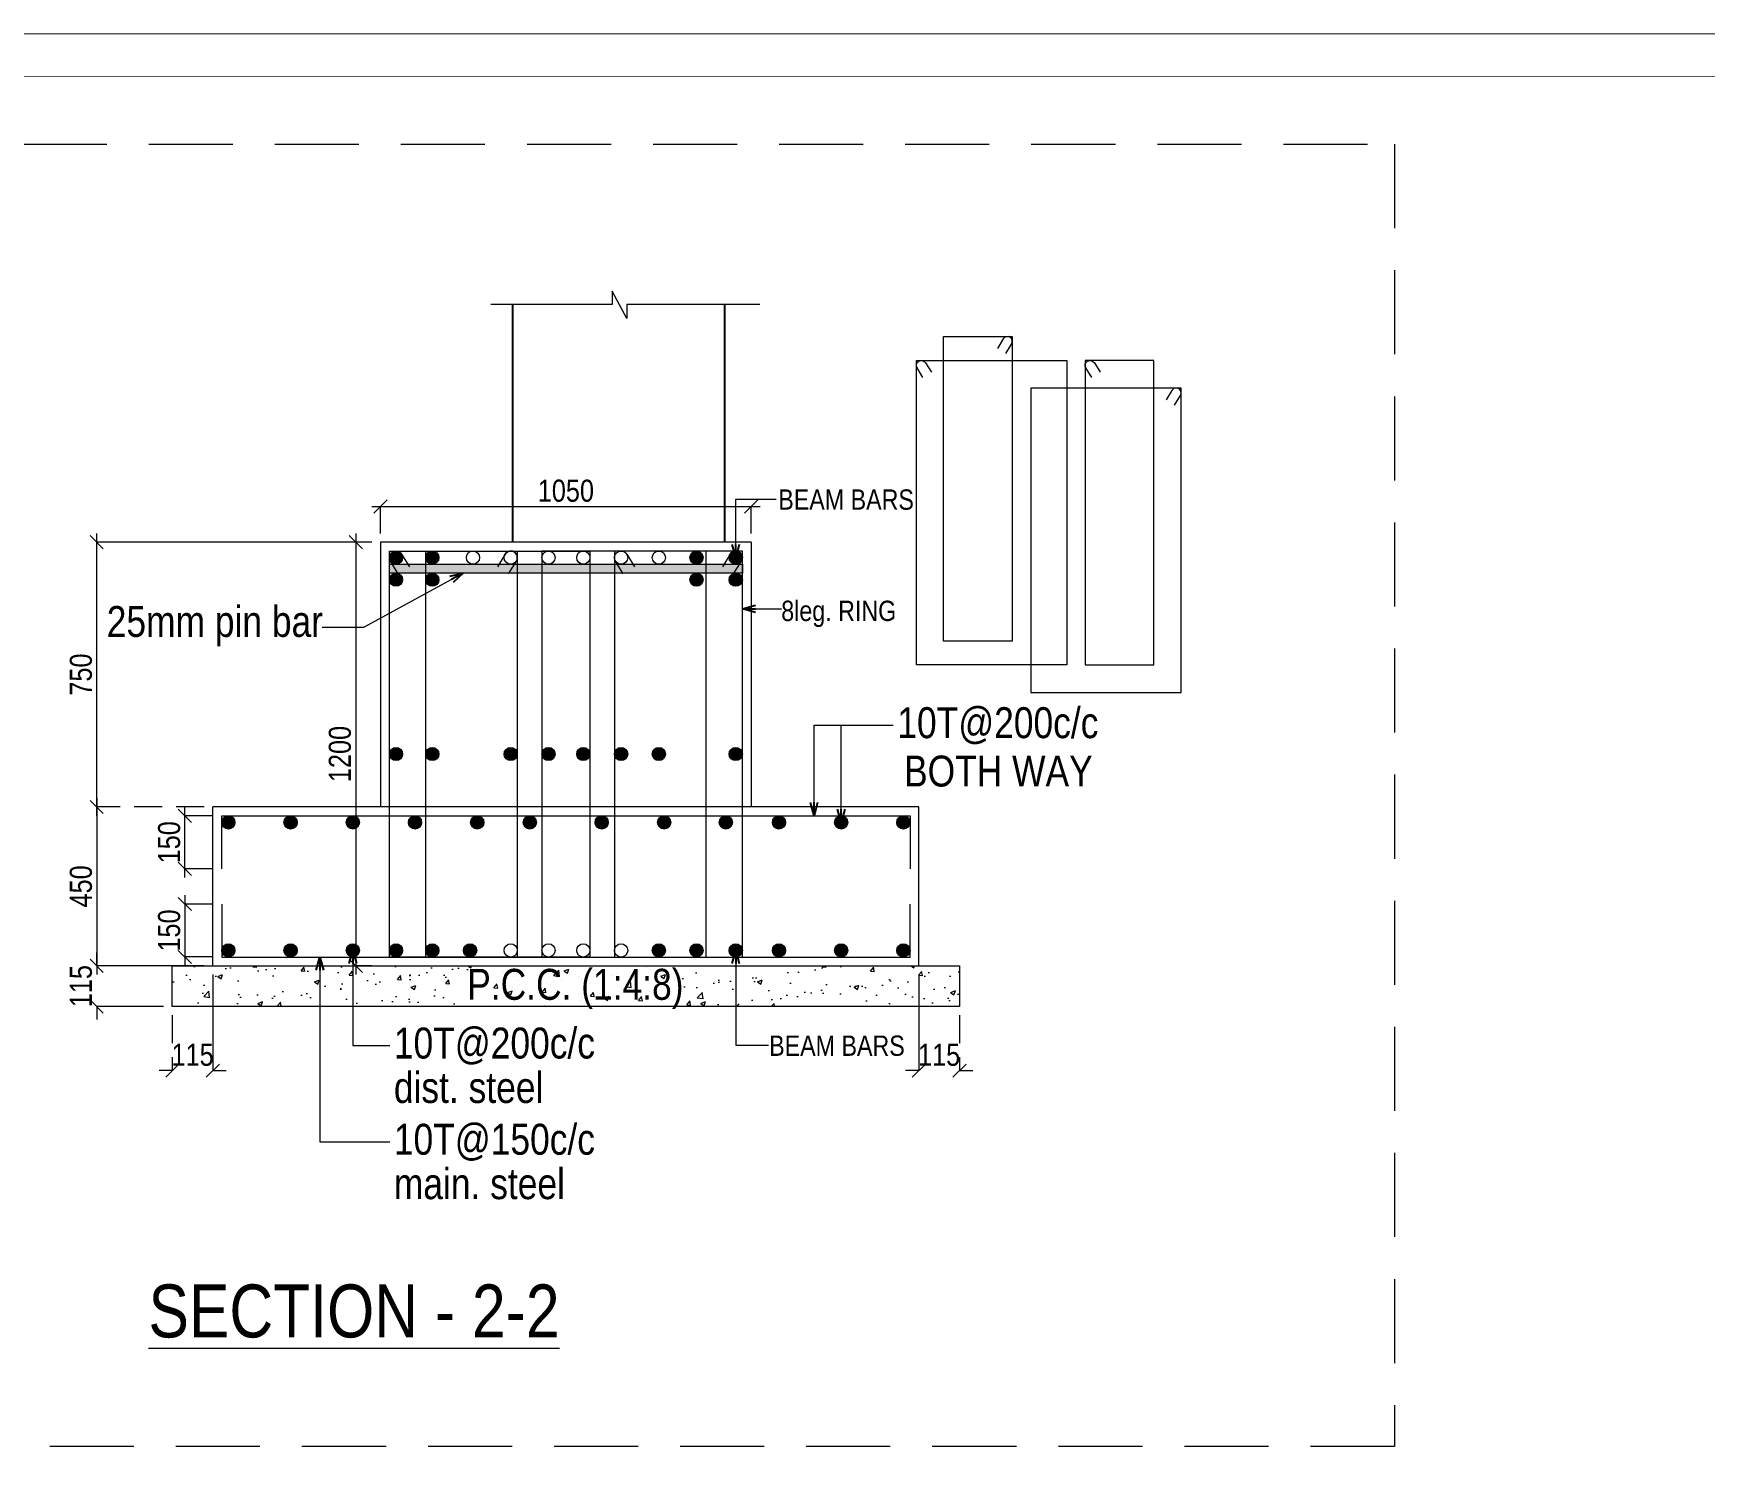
# Model space of a CAD drawing. Header units: millimetres. Extents: x 1112055 to 3390982, y -148532 to 766891.
# Drawn here: x 2432939 to 2451889, y 182108 to 198437 of the extents above; entities that cross this region are included whole.
import ezdxf

# ---------------------------------------------------------------- set-up
doc = ezdxf.new("R2010")
doc.units = ezdxf.units.MM
doc.header["$PDMODE"] = 35
doc.header["$PDSIZE"] = -25
doc.linetypes.add('Hidden', pattern=[9.525, 6.35, -3.175])
for name, color, linetype, lineweight in [('B FOOTING', 49, 'Continuous', 20), ('B HATCH', 250, 'Continuous', 0), ('B P.C.C', 251, 'Continuous', 0), ('B STEEL', 34, 'Continuous', 15), ('B STEEL TEXT', 7, 'Continuous', 15), ('B TITLE BLOCK', 250, 'Continuous', 0), ('B-COL NO', 7, 'Continuous', 5), ('B-ST DIM', 250, 'Continuous', 18)]:
    doc.layers.add(name, color=color, linetype=linetype, lineweight=lineweight)
doc.styles.add('ARIAL', font='arial.ttf')
doc.styles.add('Q1', font='g13f12d.shx', dxfattribs={"width": 0.8})
doc.styles.add('SWINC', font='swissc.ttf')
doc.styles.add('SWINS', font='swissc.ttf')
doc.dimstyles.new('BH-STD', dxfattribs={"dimscale": 0, "dimtxt": 230, "dimasz": 125, "dimexe": 0, "dimexo": 100, "dimgap": 50, "dimtad": 1, "dimdec": 0, "dimzin": 1, "dimdsep": 46, "dimtxsty": 'Q1', "dimblk": 'ARCHTICK', "dimcen": 1, "dimdle": 100, "dimclrd": 250, "dimclre": 250, "dimclrt": 256, "dimadec": 0, "dimazin": 0, "dimtfac": 1, "dimtdec": 0, "dimtix": 1, "dimtofl": 0, "dimtmove": 0, "dimatfit": 2, "dimfxl": 1, "dimtolj": 1, "dimtzin": 0, "dimlwd": 9, "dimlwe": 9, "dimarcsym": 0})
doc.dimstyles.new('DIM 1', dxfattribs={"dimscale": 0, "dimtxt": 230, "dimasz": 150, "dimexe": 0.18, "dimexo": 0.0625, "dimgap": 0.5, "dimtad": 1, "dimdec": 0, "dimzin": 0, "dimdsep": 46, "dimtxsty": 'ARIAL', "dimblk": 'OBLIQUE', "dimcen": 6, "dimse1": 1, "dimse2": 1, "dimclrd": 256, "dimclrt": 256, "dimadec": 0, "dimazin": 2, "dimtfac": 0.75, "dimtdec": 0, "dimtix": 1, "dimtofl": 0, "dimtmove": 1, "dimatfit": 3, "dimldrblk": 'OPEN30', "dimfxl": 0.18, "dimfrac": 1, "dimtolj": 1, "dimtzin": 0, "dimlwd": -1, "dimarcsym": 0})

# ---------------------------------------------------------------- blocks, each defined once
blk = doc.blocks.new('_Oblique')
at = {"color": 0, "linetype": 'ByBlock', "lineweight": -2}
blk.add_line((-0.5, -0.5), (0.5, 0.5), dxfattribs=at)
blk = doc.blocks.new('*D783')
at = {"layer": 'B-ST DIM', "color": 7, "lineweight": 9, "ltscale": 50, "transparency": 16777216}
for p, q in [((2434656, 188872), (2434656, 189672)), ((2434973, 189572), (2434656, 189572))]:
    blk.add_line(p, q, dxfattribs=at)
at = {"layer": 'B-ST DIM', "color": 7, "linetype": 'Hidden', "lineweight": 9, "ltscale": 50, "transparency": 16777216}
blk.add_line((2434973, 188972), (2434656, 188972), dxfattribs=at)
at = {"layer": 'Defpoints', "color": 0, "ltscale": 50, "transparency": 16777216}
for p in [(2434656, 189572), (2435073, 189572), (2435073, 188972)]:
    blk.add_point(p, dxfattribs=at)
at = {"layer": 'B-ST DIM', "color": 7, "lineweight": 9, "ltscale": 50, "transparency": 16777216, "xscale": 150, "yscale": 150, "zscale": 150}
for p, rotation in [((2434656, 189572), 90), ((2434656, 188972), 270)]:
    blk.add_blockref('_Oblique', p, dxfattribs=dict(at, rotation=rotation))
at = {"layer": 'B-ST DIM', "color": 7, "ltscale": 50, "transparency": 16777216, "insert": (2434478, 189272), "char_height": 250, "attachment_point": 5, "rotation": 90, "style": 'SWINC'}
blk.add_mtext('\\A1;150', dxfattribs=at)
blk = doc.blocks.new('*D784')
at = {"layer": 'B-ST DIM', "color": 7, "lineweight": 9, "ltscale": 50, "transparency": 16777216}
for p, q in [((2434656, 188672), (2434656, 187872)), ((2434973, 187972), (2434656, 187972))]:
    blk.add_line(p, q, dxfattribs=at)
at = {"layer": 'B-ST DIM', "color": 7, "linetype": 'Hidden', "lineweight": 9, "ltscale": 50, "transparency": 16777216}
blk.add_line((2434973, 188572), (2434656, 188572), dxfattribs=at)
at = {"layer": 'Defpoints', "color": 0, "ltscale": 50, "transparency": 16777216}
for p in [(2435073, 188572), (2434656, 187972), (2435073, 187972)]:
    blk.add_point(p, dxfattribs=at)
at = {"layer": 'B-ST DIM', "color": 7, "lineweight": 9, "ltscale": 50, "transparency": 16777216, "xscale": 150, "yscale": 150, "zscale": 150}
for p, rotation in [((2434656, 188572), 90), ((2434656, 187972), 270)]:
    blk.add_blockref('_Oblique', p, dxfattribs=dict(at, rotation=rotation))
at = {"layer": 'B-ST DIM', "color": 7, "ltscale": 50, "transparency": 16777216, "insert": (2434478, 188272), "char_height": 250, "attachment_point": 5, "rotation": 90, "style": 'SWINC'}
blk.add_mtext('\\A1;150', dxfattribs=at)
blk = doc.blocks.new('*D785')
at = {"layer": 'B-ST DIM', "color": 7, "lineweight": 9, "ltscale": 50, "transparency": 16777216}
for p, q in [((2434973, 187772), (2434973, 186684)), ((2434513, 186684), (2434363, 186684)), ((2434973, 186684), (2435123, 186684))]:
    blk.add_line(p, q, dxfattribs=at)
at = {"layer": 'B-ST DIM', "color": 7, "linetype": 'Hidden', "lineweight": 9, "ltscale": 50, "transparency": 16777216}
blk.add_line((2434513, 187312), (2434513, 186684), dxfattribs=at)
at = {"layer": 'Defpoints', "color": 0, "ltscale": 50, "transparency": 16777216}
for p in [(2434973, 187872), (2434513, 187412), (2434973, 186684)]:
    blk.add_point(p, dxfattribs=at)
at = {"layer": 'B-ST DIM', "color": 7, "lineweight": 9, "ltscale": 50, "transparency": 16777216, "xscale": 150, "yscale": 150, "zscale": 150}
blk.add_blockref('_Oblique', (2434513, 186684), dxfattribs=at)
at = {"layer": 'B-ST DIM', "color": 7, "lineweight": 9, "ltscale": 50, "transparency": 16777216, "xscale": 150, "yscale": 150, "zscale": 150, "rotation": 180}
blk.add_blockref('_Oblique', (2434973, 186684), dxfattribs=at)
at = {"layer": 'B-ST DIM', "color": 7, "ltscale": 50, "transparency": 16777216, "insert": (2434743, 186862), "char_height": 250, "attachment_point": 5, "style": 'SWINC'}
blk.add_mtext('\\A1;115', dxfattribs=at)
blk = doc.blocks.new('*D786')
at = {"layer": 'B-ST DIM', "color": 7, "lineweight": 9, "ltscale": 50, "transparency": 16777216}
for p, q in [((2442973, 187772), (2442973, 186684)), ((2442973, 186684), (2442823, 186684)), ((2443433, 186684), (2443583, 186684))]:
    blk.add_line(p, q, dxfattribs=at)
at = {"layer": 'B-ST DIM', "color": 7, "linetype": 'Hidden', "lineweight": 9, "ltscale": 50, "transparency": 16777216}
blk.add_line((2443433, 187312), (2443433, 186684), dxfattribs=at)
at = {"layer": 'Defpoints', "color": 0, "ltscale": 50, "transparency": 16777216}
for p in [(2442973, 187872), (2443433, 187412), (2442973, 186684)]:
    blk.add_point(p, dxfattribs=at)
at = {"layer": 'B-ST DIM', "color": 7, "lineweight": 9, "ltscale": 50, "transparency": 16777216, "xscale": 150, "yscale": 150, "zscale": 150}
blk.add_blockref('_Oblique', (2442973, 186684), dxfattribs=at)
at = {"layer": 'B-ST DIM', "color": 7, "lineweight": 9, "ltscale": 50, "transparency": 16777216, "xscale": 150, "yscale": 150, "zscale": 150, "rotation": 180}
blk.add_blockref('_Oblique', (2443433, 186684), dxfattribs=at)
at = {"layer": 'B-ST DIM', "color": 7, "ltscale": 50, "transparency": 16777216, "insert": (2443203, 186862), "char_height": 250, "attachment_point": 5, "style": 'SWINC'}
blk.add_mtext('\\A1;115', dxfattribs=at)
blk = doc.blocks.new('_Open30')
at = {"color": 0, "linetype": 'ByBlock', "lineweight": -2}
for p, q in [((-1, 0.27), (0, 0)), ((0, 0), (-1, -0.27)), ((0, 0), (-1, 0))]:
    blk.add_line(p, q, dxfattribs=at)
blk = doc.blocks.new('*D790')
at = {"layer": 'B-ST DIM', "color": 7, "lineweight": 9, "ltscale": 50, "transparency": 16777216}
for p, q in [((2433656, 187872), (2433656, 188022)), ((2434413, 187412), (2433656, 187412)), ((2433656, 187412), (2433656, 187262))]:
    blk.add_line(p, q, dxfattribs=at)
at = {"layer": 'B-ST DIM', "color": 7, "linetype": 'Hidden', "lineweight": 9, "ltscale": 50, "transparency": 16777216}
blk.add_line((2434413, 187872), (2433656, 187872), dxfattribs=at)
at = {"layer": 'Defpoints', "color": 0, "ltscale": 50, "transparency": 16777216}
for p in [(2434513, 187872), (2433656, 187412), (2434513, 187412)]:
    blk.add_point(p, dxfattribs=at)
at = {"layer": 'B-ST DIM', "color": 7, "lineweight": 9, "ltscale": 50, "transparency": 16777216, "xscale": 150, "yscale": 150, "zscale": 150}
for p, rotation in [((2433656, 187872), 270), ((2433656, 187412), 90)]:
    blk.add_blockref('_Oblique', p, dxfattribs=dict(at, rotation=rotation))
at = {"layer": 'B-ST DIM', "color": 7, "ltscale": 50, "transparency": 16777216, "insert": (2433478, 187642), "char_height": 250, "attachment_point": 5, "rotation": 90, "style": 'SWINC'}
blk.add_mtext('\\A1;115', dxfattribs=at)
blk = doc.blocks.new('*D791')
at = {"layer": 'B-ST DIM', "color": 7, "lineweight": 9, "ltscale": 50, "transparency": 16777216}
for p, q in [((2433656, 189772), (2433656, 187772)), ((2434873, 187872), (2433656, 187872))]:
    blk.add_line(p, q, dxfattribs=at)
at = {"layer": 'B-ST DIM', "color": 7, "linetype": 'Hidden', "lineweight": 9, "ltscale": 50, "transparency": 16777216}
blk.add_line((2434873, 189672), (2433656, 189672), dxfattribs=at)
at = {"layer": 'Defpoints', "color": 0, "ltscale": 50, "transparency": 16777216}
for p in [(2434973, 189672), (2433656, 187872), (2434973, 187872)]:
    blk.add_point(p, dxfattribs=at)
at = {"layer": 'B-ST DIM', "color": 7, "lineweight": 9, "ltscale": 50, "transparency": 16777216, "xscale": 150, "yscale": 150, "zscale": 150}
for p, rotation in [((2433656, 189672), 90), ((2433656, 187872), 270)]:
    blk.add_blockref('_Oblique', p, dxfattribs=dict(at, rotation=rotation))
at = {"layer": 'B-ST DIM', "color": 7, "ltscale": 50, "transparency": 16777216, "insert": (2433478, 188772), "char_height": 250, "attachment_point": 5, "rotation": 90, "style": 'SWINC'}
blk.add_mtext('\\A1;450', dxfattribs=at)
blk = doc.blocks.new('*D792')
at = {"layer": 'B-ST DIM', "color": 7, "lineweight": 9, "ltscale": 50, "transparency": 16777216}
for p, q in [((2433656, 189572), (2433656, 192772)), ((2436773, 192672), (2433656, 192672))]:
    blk.add_line(p, q, dxfattribs=at)
at = {"layer": 'B-ST DIM', "color": 7, "linetype": 'Hidden', "lineweight": 9, "ltscale": 50, "transparency": 16777216}
blk.add_line((2434873, 189672), (2433656, 189672), dxfattribs=at)
at = {"layer": 'Defpoints', "color": 0, "ltscale": 50, "transparency": 16777216}
for p in [(2433656, 192672), (2436873, 192672), (2434973, 189672)]:
    blk.add_point(p, dxfattribs=at)
at = {"layer": 'B-ST DIM', "color": 7, "lineweight": 9, "ltscale": 50, "transparency": 16777216, "xscale": 150, "yscale": 150, "zscale": 150}
for p, rotation in [((2433656, 192672), 90), ((2433656, 189672), 270)]:
    blk.add_blockref('_Oblique', p, dxfattribs=dict(at, rotation=rotation))
at = {"layer": 'B-ST DIM', "color": 7, "ltscale": 50, "transparency": 16777216, "insert": (2433478, 191172), "char_height": 250, "attachment_point": 5, "rotation": 90, "style": 'SWINC'}
blk.add_mtext('\\A1;750', dxfattribs=at)
blk = doc.blocks.new('*D793')
at = {"layer": 'B-ST DIM', "color": 7, "lineweight": 9, "ltscale": 50, "transparency": 16777216}
for p, q in [((2436773, 193076), (2441173, 193076)), ((2441073, 192772), (2441073, 193076))]:
    blk.add_line(p, q, dxfattribs=at)
at = {"layer": 'B-ST DIM', "color": 7, "linetype": 'Hidden', "lineweight": 9, "ltscale": 50, "transparency": 16777216}
blk.add_line((2436873, 192772), (2436873, 193076), dxfattribs=at)
at = {"layer": 'Defpoints', "color": 0, "ltscale": 50, "transparency": 16777216}
for p in [(2441073, 193076), (2436873, 192672), (2441073, 192672)]:
    blk.add_point(p, dxfattribs=at)
at = {"layer": 'B-ST DIM', "color": 7, "lineweight": 9, "ltscale": 50, "transparency": 16777216, "xscale": 150, "yscale": 150, "zscale": 150, "rotation": 180}
blk.add_blockref('_Oblique', (2436873, 193076), dxfattribs=at)
at = {"layer": 'B-ST DIM', "color": 7, "lineweight": 9, "ltscale": 50, "transparency": 16777216, "xscale": 150, "yscale": 150, "zscale": 150}
blk.add_blockref('_Oblique', (2441073, 193076), dxfattribs=at)
at = {"layer": 'B-ST DIM', "color": 7, "ltscale": 50, "transparency": 16777216, "insert": (2438973, 193254), "char_height": 250, "attachment_point": 5, "style": 'SWINC'}
blk.add_mtext('\\A1;1050', dxfattribs=at)
blk = doc.blocks.new('*D2329')
at = {"layer": 'B-ST DIM', "color": 7, "lineweight": 9, "ltscale": 50, "transparency": 16777216}
for p, q in [((2436592, 192772), (2436592, 187772)), ((2436773, 187872), (2436592, 187872))]:
    blk.add_line(p, q, dxfattribs=at)
at = {"layer": 'B-ST DIM', "color": 7, "linetype": 'Hidden', "lineweight": 9, "ltscale": 50, "transparency": 16777216}
blk.add_line((2436773, 192672), (2436592, 192672), dxfattribs=at)
at = {"layer": 'Defpoints', "color": 0, "ltscale": 50, "transparency": 16777216}
for p in [(2436873, 192672), (2436592, 187872), (2436873, 187872)]:
    blk.add_point(p, dxfattribs=at)
at = {"layer": 'B-ST DIM', "color": 7, "lineweight": 9, "ltscale": 50, "transparency": 16777216, "xscale": 150, "yscale": 150, "zscale": 150}
for p, rotation in [((2436592, 192672), 90), ((2436592, 187872), 270)]:
    blk.add_blockref('_Oblique', p, dxfattribs=dict(at, rotation=rotation))
at = {"layer": 'B-ST DIM', "color": 7, "ltscale": 50, "transparency": 16777216, "insert": (2436413, 190272), "char_height": 250, "attachment_point": 5, "rotation": 90, "style": 'SWINC'}
blk.add_mtext('\\A1;1200', dxfattribs=at)

msp = doc.modelspace()

# ---------------------------------------------------------------- hatches: boundary and pattern name
at = {"layer": 'B HATCH', "lineweight": 0}
h = msp.add_hatch(dxfattribs=at)
h.set_pattern_fill('AR-CONC', color=250, scale=3, style=0)
h.set_pattern_definition([(50, (863842, -332174.44), (546.55401, -47.81726), [57.15, -628.65]), (355, (863842, -332174.44), (-105.73026, 573.17054), [45.72, -502.92175]), (100.451445, (863887.56, -332178.43), (440.82374, 525.35326), [48.57003, -534.27073]), (46.1842, (863842, -332022.04), (813.23712, -126.12698), [85.725, -942.975]), (96.63556, (863909.8, -332032.55), (712.2124, 742.27837), [72.85507, -801.40682]), (351.18415, (863842, -332022), (712.2124, 742.27837), [68.5799, -754.3792]), (21, (863918.2, -332060.14), (454.84317, -306.7956), [57.15, -628.65]), (326, (863918.2, -332060.14), (185.40609, 552.5639), [45.72, -502.92]), (71.451445, (863956.1, -332085.7), (640.24926, 245.7683), [48.57003, -534.26981]), (37.5, (863842.01, -332174.44), (9.26581, 253.665117), [0, -496.824, 0, -510.54, 0, -504.825]), (7.5, (863842, -332174.44), (200.458988, 300.541724), [0, -291.084, 0, -485.394, 0, -192.405]), (327.5, (863672.09, -332174.44), (406.771786, -17.186232), [0, -190.5, 0, -594.36, 0, -788.67]), (317.5, (863595.9, -332174.44), (444.387544, 76.27947), [0, -247.65, 0, -394.716, 0, -560.07])])
h.paths.add_polyline_path([(2434513, 187871.9), (2434513, 187411.9), (2443433, 187411.9), (2443433, 187871.9)])
at = {"layer": 'B STEEL'}
h = msp.add_hatch(color=256, dxfattribs=at)
h.dxf.hatch_style = 1
edge = h.paths.add_edge_path()
edge.add_arc((2437048, 192496.9), 75, 0, 360)
h = msp.add_hatch(color=256, dxfattribs=at)
h.dxf.hatch_style = 1
edge = h.paths.add_edge_path()
edge.add_arc((2437459.3, 192496.9), 75, 0, 360)
h = msp.add_hatch(color=256, dxfattribs=at)
h.dxf.hatch_style = 1
edge = h.paths.add_edge_path()
edge.add_arc((2440453.7, 192496.9), 75, 0, 360)
h = msp.add_hatch(color=256, dxfattribs=at)
h.dxf.hatch_style = 1
edge = h.paths.add_edge_path()
edge.add_arc((2440898, 192496.9), 75, 0, 360)
at = {"layer": 'B STEEL', "lineweight": 0}
h = msp.add_hatch(color=250, dxfattribs=at)
h.dxf.hatch_style = 1
h.paths.add_polyline_path([(2436973, 192421.9), (2440973, 192421.9), (2440973, 192321.9), (2436973, 192321.9)])
at = {"layer": 'B STEEL'}
h = msp.add_hatch(color=256, dxfattribs=at)
h.dxf.hatch_style = 1
edge = h.paths.add_edge_path()
edge.add_arc((2437048, 192246.9), 75, 0, 360)
h = msp.add_hatch(color=256, dxfattribs=at)
h.dxf.hatch_style = 1
edge = h.paths.add_edge_path()
edge.add_arc((2437459.3, 192246.9), 75, 0, 360)
h = msp.add_hatch(color=256, dxfattribs=at)
h.dxf.hatch_style = 1
edge = h.paths.add_edge_path()
edge.add_arc((2440453.7, 192246.9), 75, 0, 360)
h = msp.add_hatch(color=256, dxfattribs=at)
h.dxf.hatch_style = 1
edge = h.paths.add_edge_path()
edge.add_arc((2440898, 192246.9), 75, 0, 360)
h = msp.add_hatch(color=256, dxfattribs=at)
h.dxf.hatch_style = 1
edge = h.paths.add_edge_path()
edge.add_arc((2437048, 190271.9), 75, 0, 360)
h = msp.add_hatch(color=256, dxfattribs=at)
h.dxf.hatch_style = 1
edge = h.paths.add_edge_path()
edge.add_arc((2437459.3, 190271.9), 75, 0, 360)
h = msp.add_hatch(color=256, dxfattribs=at)
h.dxf.hatch_style = 1
edge = h.paths.add_edge_path()
edge.add_arc((2438347.7, 190271.9), 75, 0, 360)
h = msp.add_hatch(color=256, dxfattribs=at)
h.dxf.hatch_style = 1
edge = h.paths.add_edge_path()
edge.add_arc((2438775.5, 190271.9), 75, 0, 360)
h = msp.add_hatch(color=256, dxfattribs=at)
h.dxf.hatch_style = 1
edge = h.paths.add_edge_path()
edge.add_arc((2439170.4, 190271.9), 75, 0, 360)
h = msp.add_hatch(color=256, dxfattribs=at)
h.dxf.hatch_style = 1
edge = h.paths.add_edge_path()
edge.add_arc((2439598.2, 190271.9), 75, 0, 360)
h = msp.add_hatch(color=256, dxfattribs=at)
h.dxf.hatch_style = 1
edge = h.paths.add_edge_path()
edge.add_arc((2440025.9, 190271.9), 75, 0, 360)
h = msp.add_hatch(color=256, dxfattribs=at)
h.dxf.hatch_style = 1
edge = h.paths.add_edge_path()
edge.add_arc((2440898, 190271.9), 75, 0, 360)
h = msp.add_hatch(color=256, dxfattribs=at)
h.dxf.hatch_style = 1
edge = h.paths.add_edge_path()
edge.add_arc((2435148, 189496.9), 75, 0, 360)
h = msp.add_hatch(color=256, dxfattribs=at)
h.dxf.hatch_style = 1
edge = h.paths.add_edge_path()
edge.add_arc((2435853.1, 189496.9), 75, 0, 360)
h = msp.add_hatch(color=256, dxfattribs=at)
h.dxf.hatch_style = 1
edge = h.paths.add_edge_path()
edge.add_arc((2436558.2, 189496.9), 75, 0, 360)
h = msp.add_hatch(color=256, dxfattribs=at)
h.dxf.hatch_style = 1
edge = h.paths.add_edge_path()
edge.add_arc((2437263.3, 189496.9), 75, 0, 360)
h = msp.add_hatch(color=256, dxfattribs=at)
h.dxf.hatch_style = 1
edge = h.paths.add_edge_path()
edge.add_arc((2437968.4, 189496.9), 75, 0, 360)
h = msp.add_hatch(color=256, dxfattribs=at)
h.dxf.hatch_style = 1
edge = h.paths.add_edge_path()
edge.add_arc((2438565.1, 189496.9), 75, 0, 360)
h = msp.add_hatch(color=256, dxfattribs=at)
h.dxf.hatch_style = 1
edge = h.paths.add_edge_path()
edge.add_arc((2439378.6, 189496.9), 75, 0, 360)
h = msp.add_hatch(color=256, dxfattribs=at)
h.dxf.hatch_style = 1
edge = h.paths.add_edge_path()
edge.add_arc((2440086.6, 189496.9), 75, 0, 360)
h = msp.add_hatch(color=256, dxfattribs=at)
h.dxf.hatch_style = 1
edge = h.paths.add_edge_path()
edge.add_arc((2440785.6, 189496.9), 75, 0, 360)
h = msp.add_hatch(color=256, dxfattribs=at)
h.dxf.hatch_style = 1
edge = h.paths.add_edge_path()
edge.add_arc((2441387.8, 189496.9), 75, 0, 360)
h = msp.add_hatch(color=256, dxfattribs=at)
h.dxf.hatch_style = 1
edge = h.paths.add_edge_path()
edge.add_arc((2442092.9, 189496.9), 75, 0, 360)
h = msp.add_hatch(color=256, dxfattribs=at)
h.dxf.hatch_style = 1
edge = h.paths.add_edge_path()
edge.add_arc((2442798, 189496.9), 75, 0, 360)
h = msp.add_hatch(color=256, dxfattribs=at)
h.dxf.hatch_style = 1
edge = h.paths.add_edge_path()
edge.add_arc((2435148, 188046.9), 75, 0, 360)
h = msp.add_hatch(color=256, dxfattribs=at)
h.dxf.hatch_style = 1
edge = h.paths.add_edge_path()
edge.add_arc((2435853.1, 188046.9), 75, 0, 360)
h = msp.add_hatch(color=256, dxfattribs=at)
h.dxf.hatch_style = 1
edge = h.paths.add_edge_path()
edge.add_arc((2436558.2, 188046.9), 75, 0, 360)
h = msp.add_hatch(color=256, dxfattribs=at)
h.dxf.hatch_style = 1
edge = h.paths.add_edge_path()
edge.add_arc((2437048, 188046.9), 75, 0, 360)
h = msp.add_hatch(color=256, dxfattribs=at)
h.dxf.hatch_style = 1
edge = h.paths.add_edge_path()
edge.add_arc((2437459.3, 188046.9), 75, 0, 360)
h = msp.add_hatch(color=256, dxfattribs=at)
h.dxf.hatch_style = 1
edge = h.paths.add_edge_path()
edge.add_arc((2437887.1, 188046.9), 75, 0, 360)
h = msp.add_hatch(color=256, dxfattribs=at)
h.dxf.hatch_style = 1
edge = h.paths.add_edge_path()
edge.add_arc((2440025.9, 188046.9), 75, 0, 360)
h = msp.add_hatch(color=256, dxfattribs=at)
h.dxf.hatch_style = 1
edge = h.paths.add_edge_path()
edge.add_arc((2440453.7, 188046.9), 75, 0, 360)
h = msp.add_hatch(color=256, dxfattribs=at)
h.dxf.hatch_style = 1
edge = h.paths.add_edge_path()
edge.add_arc((2440898, 188046.9), 75, 0, 360)
h = msp.add_hatch(color=256, dxfattribs=at)
h.dxf.hatch_style = 1
edge = h.paths.add_edge_path()
edge.add_arc((2441387.8, 188046.9), 75, 0, 360)
h = msp.add_hatch(color=256, dxfattribs=at)
h.dxf.hatch_style = 1
edge = h.paths.add_edge_path()
edge.add_arc((2442092.9, 188046.9), 75, 0, 360)
h = msp.add_hatch(color=256, dxfattribs=at)
h.dxf.hatch_style = 1
edge = h.paths.add_edge_path()
edge.add_arc((2442798, 188046.9), 75, 0, 360)

# ---------------------------------------------------------------- linework, layer by layer
at = {"color": 1}
for p, q in [((2438373, 192671.9), (2438373, 195363.8)), ((2440773, 192671.9), (2440773, 195363.8))]:
    msp.add_line(p, q, dxfattribs=at)
at = {"layer": 'B FOOTING'}
for p, q in [((2436873, 192671.9), (2436873, 189671.9)), ((2441073, 192671.9), (2436873, 192671.9)), ((2441073, 192671.9), (2441073, 189671.9)), ((2434973, 187871.9), (2434973, 189671.9)), ((2442973, 189671.9), (2434973, 189671.9)), ((2442973, 187871.9), (2442973, 189671.9))]:
    msp.add_line(p, q, dxfattribs=at)
at = {"layer": 'B FOOTING', "color": 1, "lineweight": 13, "ltscale": 10}
msp.add_lwpolyline([(2441170.4, 195363.8), (2439662.7, 195363.8), (2439662.7, 195205.4), (2439497.4, 195514.8), (2439497.4, 195363.8), (2438123.4, 195363.8)], dxfattribs=at)
at = {"layer": 'B FOOTING'}
msp.add_lwpolyline([(2434513, 187871.9), (2443433, 187871.9), (2443433, 187411.9), (2434513, 187411.9)], close=True, dxfattribs=at)
at = {"layer": 'B P.C.C', "color": 250, "linetype": 'Hidden', "lineweight": 0, "ltscale": 150}
msp.add_lwpolyline([(2317088.7, 197181.9), (2448364.5, 197181.9), (2448364.5, 182426.9), (2317088.7, 182426.9)], close=True, dxfattribs=at)
at = {"layer": 'B STEEL'}
for points in [[(2443253.5, 195002.1), (2444032.3, 195002.1), (2444032.3, 191552.1), (2443253.5, 191552.1)], [(2442945, 194731.5), (2444649.3, 194731.5), (2444649.3, 191281.5), (2442945, 191281.5)], [(2445636.5, 194731.5), (2444857.6, 194731.5), (2444857.6, 191281.5), (2445636.5, 191281.5)], [(2445945, 194418.5), (2444240.6, 194418.5), (2444240.6, 190968.5), (2445945, 190968.5)], [(2436973, 192571.9), (2439245.4, 192571.9), (2439245.4, 187971.9), (2436973, 187971.9)], [(2437384.3, 192571.9), (2438422.7, 192571.9), (2438422.7, 187971.9), (2437384.3, 187971.9)], [(2440973, 192571.9), (2438700.5, 192571.9), (2438700.5, 187971.9), (2440973, 187971.9)], [(2440561.6, 192571.9), (2439523.2, 192571.9), (2439523.2, 187971.9), (2440561.6, 187971.9)]]:
    msp.add_lwpolyline(points, close=True, dxfattribs=at)
at = {"layer": 'B STEEL', "color": 34, "lineweight": 9, "ltscale": 0.5}
for points in [[(2443958.3, 194809.6), (2444024, 194916.3, 1), (2443928.2, 194975.3), (2443862.5, 194868.5)], [(2443019, 194539), (2442953.3, 194645.8, -1), (2443049.1, 194704.7), (2443114.8, 194598)], [(2444931.7, 194539), (2444866, 194645.8, -1), (2444961.8, 194704.7), (2445027.5, 194598)], [(2445870.9, 194226), (2445936.6, 194332.8, 1), (2445840.8, 194391.7), (2445775.1, 194285)], [(2437071.7, 192315.3), (2436984.1, 192457.6, -1), (2437111.8, 192536.2), (2437199.4, 192393.9)], [(2438324, 192315.3), (2438411.6, 192457.6, 1), (2438283.9, 192536.2), (2438196.3, 192393.9)], [(2439621.9, 192315.3), (2439534.3, 192457.6, -1), (2439662, 192536.2), (2439749.6, 192393.9)], [(2440874.2, 192315.3), (2440961.8, 192457.6, 1), (2440834.1, 192536.2), (2440746.5, 192393.9)]]:
    msp.add_lwpolyline(points, format="xyb", dxfattribs=at)
at = {"layer": 'B STEEL', "color": 250, "lineweight": 0}
msp.add_lwpolyline([(2436973, 192421.9), (2440973, 192421.9), (2440973, 192321.9), (2436973, 192321.9)], close=True, dxfattribs=at)
at = {"layer": 'B STEEL'}
for points in [[(2435073, 188971.9), (2435073, 189571.9), (2442873, 189571.9), (2442873, 188971.9)], [(2435073, 188571.9), (2435073, 187971.9), (2442873, 187971.9), (2442873, 188571.9)]]:
    msp.add_lwpolyline(points, dxfattribs=at)
for centre in [(2437048, 192496.9), (2437459.3, 192496.9), (2437920, 192496.9), (2438347.7, 192496.9), (2438775.5, 192496.9), (2439170.4, 192496.9), (2439598.2, 192496.9), (2440025.9, 192496.9), (2440453.7, 192496.9), (2440898, 192496.9), (2437048, 192246.9), (2437459.3, 192246.9), (2440453.7, 192246.9), (2440898, 192246.9), (2437048, 190271.9), (2437459.3, 190271.9), (2438347.7, 190271.9), (2438775.5, 190271.9), (2439170.4, 190271.9), (2439598.2, 190271.9), (2440025.9, 190271.9), (2440898, 190271.9), (2435148, 189496.9), (2435853.1, 189496.9), (2436558.2, 189496.9), (2437263.3, 189496.9), (2437968.4, 189496.9), (2438565.1, 189496.9), (2439378.6, 189496.9), (2440086.6, 189496.9), (2440785.6, 189496.9), (2441387.8, 189496.9), (2442092.9, 189496.9), (2442798, 189496.9), (2435148, 188046.9), (2435853.1, 188046.9), (2436558.2, 188046.9), (2437048, 188046.9), (2437459.3, 188046.9), (2437887.1, 188046.9), (2438347.7, 188046.9), (2438775.5, 188046.9), (2439170.4, 188046.9), (2439598.2, 188046.9), (2440025.9, 188046.9), (2440453.7, 188046.9), (2440898, 188046.9), (2441387.8, 188046.9), (2442092.9, 188046.9), (2442798, 188046.9)]:
    msp.add_circle(centre, 75, dxfattribs=at)
at = {"layer": 'B TITLE BLOCK', "color": 1, "const_width": 10.8}
msp.add_lwpolyline([(2464580.5, 198431.1), (2464580.5, 132284.8), (2315983.6, 132284.8), (2315983.6, 198431.1)], close=True, dxfattribs=at)
at = {"layer": 'B TITLE BLOCK', "color": 250, "lineweight": 0, "const_width": 10.8}
msp.add_lwpolyline([(2464099.8, 197950.5), (2464099.8, 132765.4), (2316464.3, 132765.4), (2316464.3, 197950.5)], close=True, dxfattribs=at)

# ---------------------------------------------------------------- texts
at = {"layer": 'B STEEL TEXT', "lineweight": 5, "style": 'SWINS'}
for s, p in [('BEAM BARS', (2441380, 193040)), ('8leg. RING', (2441413.7, 191779.2)), ('BEAM BARS', (2441276.4, 186852))]:
    msp.add_text(s, height=230, dxfattribs=at).set_placement(p)
at = {"layer": 'B STEEL TEXT', "lineweight": 9, "style": 'SWINC'}
for s, p in [('25mm pin bar', (2433769.5, 191599.1)), ('10T@200c/c', (2442729, 190451.7)), ('BOTH WAY', (2442805.1, 189903.9)), ('P.C.C. (1:4:8)', (2437855.2, 187487.2)), ('10T@200c/c', (2437023.6, 186821.7)), ('dist. steel', (2437023.6, 186318.2)), ('10T@150c/c', (2437023.6, 185731.8)), ('main. steel', (2437023.6, 185228.3))]:
    msp.add_text(s, height=350, dxfattribs=at).set_placement(p)
at = {"layer": 'B-COL NO', "color": 3, "lineweight": 15, "style": 'SWINC'}
msp.add_text('%%USECTION - 2-2', height=600, dxfattribs=at).set_placement((2434242.8, 183661.2))

# ---------------------------------------------------------------- dimensions: what is measured, and where the dimension line sits
at = {"layer": 'B-ST DIM', "ltscale": 50}
for base, p1, p2, picture, middle in [((2441073, 193075.6), (2436873, 192671.9), (2441073, 192671.9), '*D793', (2438973, 193253.9)), ((2434973, 186683.9), (2434513, 187411.9), (2434973, 187871.9), '*D785', (2434743, 186862.3))]:
    dim = msp.add_linear_dim(base=base, p1=p1, p2=p2, dimstyle='BH-STD', override={"dimscale": 1, "dimtxt": 250, "dimasz": 150, "dimlfac": 0.25, "dimtxsty": 'SWINC', "dimblk1": 'Oblique', "dimblk2": 'Oblique', "dimsah": 1, "dimclrd": 7, "dimclre": 7, "dimclrt": 7}, dxfattribs=at)
    dim.commit()
    dim.dimension.update_dxf_attribs({"geometry": picture, "text_midpoint": middle})
for base, p1, p2, angle, picture, middle in [((2433655.8, 192671.9), (2434973, 189671.9), (2436873, 192671.9), 90, '*D792', (2433477.7, 191171.9)), ((2436591.8, 187871.9), (2436873, 192671.9), (2436873, 187871.9), 90, '*D2329', (2436413.3, 190271.9)), ((2433655.8, 187871.9), (2434973, 189671.9), (2434973, 187871.9), 90, '*D791', (2433477.7, 188771.9)), ((2434656.2, 189571.9), (2435073, 188971.9), (2435073, 189571.9), 90, '*D783', (2434477.9, 189271.9)), ((2434656.2, 187971.9), (2435073, 188571.9), (2435073, 187971.9), 270, '*D784', (2434477.9, 188271.9)), ((2433655.8, 187411.9), (2434513, 187871.9), (2434513, 187411.9), 90, '*D790', (2433477.5, 187641.9)), ((2442973, 186683.9), (2443433, 187411.9), (2442973, 187871.9), 180, '*D786', (2443203, 186862.3))]:
    dim = msp.add_linear_dim(base=base, p1=p1, p2=p2, angle=angle, dimstyle='BH-STD', override={"dimscale": 1, "dimtxt": 250, "dimasz": 150, "dimlfac": 0.25, "dimtxsty": 'SWINC', "dimblk1": 'Oblique', "dimblk2": 'Oblique', "dimsah": 1, "dimclrd": 7, "dimclre": 7, "dimclrt": 7}, dxfattribs=at)
    dim.commit()
    dim.dimension.update_dxf_attribs({"geometry": picture, "text_midpoint": middle})

# ---------------------------------------------------------------- leaders
at = {"layer": 'B STEEL TEXT', "lineweight": 5}
for points in [[(2440898, 192496.9), (2440898, 193160.7), (2441357.5, 193160.7)], [(2437807.9, 192321.9), (2436679.9, 191704.2), (2436211.9, 191704.2)], [(2440973, 191916.5), (2441417.5, 191916.5)], [(2441785.3, 189571.9), (2441785.3, 190598.4), (2442681.7, 190598.4)], [(2442092.9, 189496.9), (2442092.9, 190598.4), (2442681.7, 190598.4)], [(2436558.2, 188046.9), (2436558.2, 186968.3), (2436976.3, 186968.3)], [(2440898, 188046.9), (2440898, 186973), (2441269.9, 186973)], [(2436184.3, 187971.9), (2436184.3, 185878.5), (2436976.3, 185878.5)]]:
    msp.add_leader(points, dimstyle='DIM 1', override={"dimscale": 1, "dimtad": 0, "dimtxsty": 'SWINC', "dimfxlon": 1, "dimlwd": 5, "dimarcsym": 2}, dxfattribs=at)

doc.saveas('drawing.dxf')
